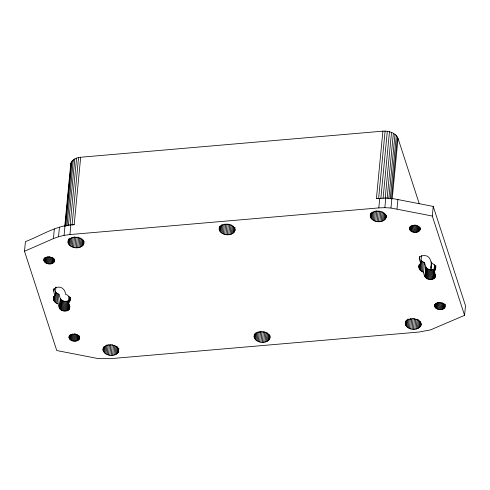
<?xml version="1.0" encoding="UTF-8"?>
<svg xmlns="http://www.w3.org/2000/svg" width="490" height="490" viewBox="0 0 490 490"><rect width="100%" height="100%" fill="white"/><g stroke="black" fill="none" stroke-linecap="round" stroke-linejoin="round"><path stroke-width="0.73" d="M43.91 260.3C44.67 255.241 54.494 256.141 54.445 261.219C52.528 266.144 42.177 264.073 44.094 258.218M57.973 303.825C54.249 303.004 51.297 297.773 55.174 295.213C52.779 291.881 53.165 287.207 57.869 287.146C62.126 286.509 65.44 290.154 65.525 294.319C69.243 295.139 72.195 300.376 68.324 302.93C71.179 307.022 69.831 311.352 64.711 311.028C56.436 310.942 57.667 299.562 58.898 294.196L56.669 293.02L55.076 291.47M70.664 165.13C70.627 160.04 76.305 157.547 80.672 157.241L382.904 131.149C388.588 130.757 395.626 132.637 398.015 138.352L419.269 203.767M68.006 242.317C69.151 234.722 83.888 236.082 83.815 243.695C81.15 250.739 66.315 248.32 68.226 240.045M69.004 337.53C69.764 332.471 79.594 333.372 79.539 338.449C77.769 343.135 67.914 341.548 69.145 336.048M102.961 349.885C104.101 342.296 118.843 343.649 118.764 351.263C116.216 358.019 102.208 356.144 103.102 348.372M219.122 229.271C220.267 221.682 235.004 223.036 234.931 230.649C232.266 237.693 217.431 235.274 219.342 226.999M254.077 336.838C255.217 329.249 269.959 330.603 269.88 338.216C267.215 345.266 252.387 342.847 254.298 334.566M370.238 216.225C371.383 208.636 386.12 209.989 386.047 217.603C383.339 224.702 368.413 222.178 370.452 213.805M409.487 228.738C410.246 223.679 420.077 224.585 420.022 229.657C418.252 234.343 408.397 232.756 409.628 227.256M405.193 323.792C406.333 316.203 421.075 317.557 421.002 325.17C418.448 331.926 404.44 330.052 405.34 322.279M435.469 275.27C435.88 278.173 432.737 279.674 430.287 279.465C426.282 279.655 423.783 275.98 423.55 272.269C419.826 271.448 416.874 266.211 420.751 263.651L419.281 258.873L419.465 256.791M435.328 276.752L433.901 271.374L434.544 264.704M434.581 305.968C435.341 300.909 445.171 301.816 445.122 306.887C443.352 311.573 433.497 309.986 434.722 304.486M382.904 131.149L376.418 198.554L385.783 198.04L391.884 198.395L433.234 206.413L465.5 305.711L464.575 315.34L430.545 329.868L419.146 332.018L110.256 358.686L98.116 358.564L56.767 350.546L24.5 251.248L25.425 241.619C41.423 235.506 56.546 225.143 74.18 224.647L80.672 157.241M44.026 260.907L44.241 258.683M44.296 261.495L44.657 257.795M44.719 262.058L45.147 257.611M45.276 262.567L45.778 257.385M45.956 263.02L46.526 257.091M46.734 263.387L47.371 256.717M47.585 263.669L48.222 256.999M48.486 263.853L49.196 256.442M49.404 263.932L50.047 257.262M50.323 263.908L50.96 257.238M24.5 251.248L53.404 238.606L54.329 228.971M51.199 263.779L51.775 257.85M52.02 263.546L52.595 257.618M52.755 263.222L53.257 258.034M53.386 262.812L53.814 258.371M53.882 262.334L54.169 259.369M54.243 261.795L54.457 259.571M54.445 261.219L54.635 259.137M53.404 238.606L58.524 236.719L59.455 227.091M53.698 290.435L53.845 288.953M53.814 291.042L54.029 288.818M53.281 298.435L53.422 296.952M53.349 299.335L53.637 296.377M53.643 300.235L53.998 296.53M54.145 301.099L54.715 295.176M55.174 295.213L55.958 287.067M54.856 301.914L55.78 292.285M55.744 302.655L56.669 293.02M56.791 303.298L57.716 293.663M64.754 226.484L70.768 163.691M58.524 236.719L64.074 235.365L64.999 225.737M65.133 225.927L71.258 162.306M68.245 194.61L68.386 193.097M65.844 226.153L72.116 161.014M66.971 225.761L73.316 159.863M59.327 308.002L60.258 298.373L58.898 294.196M59.602 308.596L60.527 298.961L60.258 298.373M60.025 309.153L60.95 299.525L60.527 298.961M68.404 225.535L74.823 158.882M60.582 309.668L61.507 300.033L60.95 299.525M61.256 310.115L62.187 300.486L61.507 300.033M68.177 243.224L68.526 239.034M70.095 225.516L76.587 158.105M62.034 310.482L62.959 300.854L62.187 300.486M68.588 244.112L69.102 238.808M64.074 235.365L69.929 234.569L70.854 224.935M62.885 310.764L63.81 301.136L62.959 300.854M69.225 244.951L69.88 238.134M63.786 310.948L64.711 301.319L63.81 301.136M70.058 245.723L70.793 238.146M78.559 157.547L72.067 224.959L74.18 224.647M64.711 311.028L65.636 301.399L68.986 300.689M71.075 246.39L71.95 237.301M65.623 311.003L66.548 301.375M72.238 246.948L73.188 237.099M66.505 310.874L67.43 301.246M67.326 310.642L68.251 301.013M73.518 247.37L74.535 236.762M68.324 302.93L68.961 296.266M68.061 310.317L68.845 302.171M69.102 302.232L69.598 297.05M68.686 309.907L69.188 304.725M69.684 301.448L70.039 297.742M74.866 247.646L75.889 237.038M69.188 309.429L69.543 305.723M70.144 298.808L70.291 297.326M70.058 300.603L70.346 297.638M69.543 308.89L69.831 305.932M76.25 247.762L77.273 237.16M77.622 247.726L78.645 237.123M69.121 338.137L69.402 335.172M69.39 338.725L69.678 335.766M69.813 339.288L70.242 334.841M78.945 247.53L79.895 237.687M70.37 339.803L70.872 334.615M71.05 340.25L71.62 334.321M80.176 247.187L81.052 238.097M71.828 340.617L72.465 333.947M81.279 246.697L82.008 239.126M72.679 340.899L73.316 334.229M82.222 246.084L82.804 240.027M73.58 341.083L74.29 333.672M82.969 245.368L83.478 240.063M83.508 244.559L83.796 241.527M83.815 243.695L84.023 241.276M74.498 341.163L75.215 333.751M75.417 341.138L76.054 334.468M76.299 341.009L76.936 334.339M77.12 340.777L77.69 334.848M77.855 340.452L78.351 335.264M78.48 340.042L78.908 335.601M78.982 339.564L79.264 336.599M79.337 339.025L79.619 336.06M103.133 350.797L103.427 347.765M103.543 351.685L104.052 346.381M104.174 352.524L104.762 346.467M105.013 353.29L105.742 345.72M106.03 353.964L106.906 344.874M107.194 354.515L108.143 344.672M108.468 354.938L109.417 345.095M109.821 355.213L110.844 344.611M111.206 355.336L112.222 344.733M112.578 355.299L113.527 345.45M113.901 355.103L114.85 345.254M115.132 354.754L115.934 346.424M116.234 354.27L116.963 346.693M117.171 353.658L117.827 346.84M117.925 352.935L118.36 348.39M118.458 352.132L118.825 348.341M219.3 230.178L219.661 226.392M219.704 231.066L220.218 225.761M220.341 231.905L220.923 225.847M221.18 232.677L221.982 224.34M222.191 233.344L222.993 225.014M223.36 233.902L224.304 224.053M224.634 234.324L225.584 224.475M225.982 234.6L227.005 223.991M227.366 234.716L228.389 224.114M228.738 234.679L229.688 224.83M230.061 234.483L231.011 224.641M231.292 234.14L232.095 225.804M232.395 233.65L233.124 226.08M233.338 233.038L233.92 226.98M234.085 232.321L234.526 227.777M234.624 231.513L234.967 227.323M234.931 230.649L235.078 229.13M254.249 337.751L254.616 333.96M254.659 338.639L255.168 333.335M255.29 339.478L255.952 332.661M256.129 340.244L256.858 332.673M257.146 340.918L258.022 331.828M258.31 341.469L259.259 331.626M259.59 341.891L260.607 331.289M260.937 342.167L261.96 331.565M262.322 342.29L263.338 331.687M263.694 342.253L264.716 331.644M265.017 342.057L265.966 332.208M266.248 341.708L267.124 332.618M267.35 341.224L268.079 333.647M268.287 340.611L268.875 334.548M269.041 339.889L269.549 334.59M269.574 339.086L269.868 336.054M269.88 338.216L270.094 335.803M370.416 217.131L370.777 213.346M370.826 218.019L371.334 212.715M371.457 218.859L372.112 212.041M372.296 219.63L373.025 212.054M373.313 220.298L374.182 211.208M374.476 220.855L375.42 211.006M375.75 221.278L376.773 210.669M376.418 198.554L378.611 198.499L385.103 131.087M377.098 221.554L378.121 210.945M69.929 234.569L378.813 207.901L379.744 198.272M378.482 221.67L379.505 211.068M387.314 131.277L380.828 198.689L378.611 198.499M379.854 221.633L380.804 211.784M383.058 198.37L389.477 131.718M381.177 221.437L382.127 211.594M382.408 221.094L383.211 212.758M385.177 198.291L391.516 132.392M383.511 220.604L384.246 213.034M378.813 207.901L384.852 207.674L385.783 198.04M384.454 219.992L385.036 213.934M387.112 198.419L393.384 133.28M385.201 219.275L385.642 214.73M385.74 218.467L386.034 215.441M386.047 217.603L386.261 215.184M388.809 198.738L395.007 134.358M390.291 198.45L396.349 135.583M391.381 199.038L397.359 136.931M464.575 315.34L432.309 216.041L390.953 208.023L391.884 198.395M392.184 198.94L398.015 138.352M396.992 208.942L397.917 199.314M409.603 229.345L409.818 227.121M409.879 229.939L410.161 226.974M410.302 230.496L410.724 226.049M410.859 231.011L411.355 225.823M411.533 231.458L412.102 225.529M412.31 231.825L412.954 225.161M413.162 232.107L413.805 225.443M414.062 232.291L414.773 224.886M405.365 324.705L405.732 320.913M405.775 325.593L406.216 321.048M414.981 232.37L415.698 224.965M406.412 326.432L407.068 319.615M415.9 232.346L416.543 225.676M407.245 327.198L408.048 318.868M416.782 232.217L417.425 225.547M408.262 327.871L409.064 319.541M417.603 231.984L418.172 226.061M418.338 231.66L418.834 226.472M409.426 328.423L410.375 318.58M418.962 231.249L419.391 226.809M419.465 230.772L419.746 227.807M419.82 230.233L420.108 227.274M420.022 229.657L420.169 228.175M410.706 328.845L411.649 319.002M412.053 329.121L413.076 318.518M419.281 258.873L419.495 256.65M419.397 259.48L419.612 257.256M418.858 266.872L418.999 265.39M418.926 267.779L419.281 264.073M419.22 268.673L419.648 264.233M413.438 329.243L414.46 318.641M419.722 269.543L420.298 263.614M420.751 263.651L421.535 255.504M414.81 329.207L415.759 319.358M420.432 270.351L421.357 260.723L420.653 259.908M421.32 271.093L422.251 261.464L421.357 260.723M416.132 329.01L417.082 319.162M422.368 271.736L423.299 262.107L422.251 261.464M417.364 328.661L418.24 319.572M423.55 272.269L424.475 262.634L423.299 262.107M418.466 328.178L419.195 320.601M419.409 327.565L419.991 321.507M424.904 276.44L425.835 266.811L424.475 262.634M420.157 326.842L420.665 321.544M425.179 277.034L426.104 267.405L425.835 266.811M420.696 326.04L420.984 323.008M421.002 325.17L421.143 323.657M425.602 277.591L426.527 267.963L426.104 267.405M426.159 278.106L427.09 268.477L426.527 267.963M432.309 216.041L433.234 206.413M426.839 278.553L427.764 268.924L427.09 268.477M427.611 278.92L428.542 269.292L427.764 268.924M428.462 279.202L429.393 269.574L428.542 269.292M429.363 279.386L430.293 269.757L429.393 269.574M430.637 270.155L431.439 261.825M430.973 267.62L431.114 266.107M431.059 270.094L431.788 262.524M430.287 279.465L431.212 269.837L434.569 269.126M431.2 279.441L432.131 269.812M432.082 279.312L433.013 269.684M432.903 279.079L433.834 269.451M433.638 278.755L434.354 271.35M433.901 271.374L434.679 270.67L435.181 265.488M434.269 278.351L434.838 272.422M434.679 270.67L435.267 269.886L435.622 266.186M434.765 277.867L435.12 274.167M435.267 269.886L435.867 265.77M435.641 269.041L435.855 266.817M435.126 277.334L435.402 274.069M434.697 306.575L434.912 304.351M434.973 307.169L435.255 304.204M435.396 307.726L435.818 303.286M435.953 308.241L436.449 303.053M436.627 308.688L437.196 302.759M437.405 309.055L438.048 302.391M438.256 309.337L438.899 302.673M439.156 309.521L439.8 302.857M440.075 309.6L440.718 302.936M440.994 309.576L441.637 302.912M441.876 309.447L442.519 302.777M442.697 309.214L443.266 303.292M443.432 308.89L443.928 303.708M444.056 308.48L444.485 304.039M444.559 308.002L444.914 304.296M444.914 307.463L445.19 304.198M419.324 258.273C420.071 255.86 423.097 255.339 425.289 255.639C428.983 255.847 430.685 259.504 431.102 262.763L434.22 264.674L435.726 267.252M384.852 207.674L390.953 208.023M430.293 269.757L431.212 269.837M64.711 301.319L65.636 301.399"/></g></svg>
